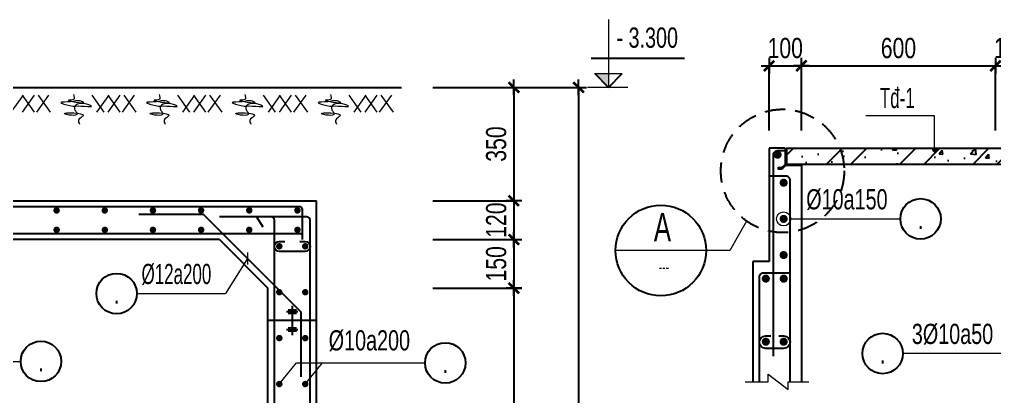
# Model space of a CAD drawing. Extents: x 1229855 to 1302267, y 1135177 to 1201195.
# Drawn here: x 1271960 to 1277989, y 1154655 to 1156984 of the extents above; entities that cross this region are included whole.
import ezdxf
from ezdxf.enums import TextEntityAlignment as Align

# ---------------------------------------------------------------- set-up
doc = ezdxf.new("R2010")
doc.units = 0
doc.header["$LTSCALE"] = 25
doc.header["$MEASUREMENT"] = 0
doc.header["$PDMODE"] = 98
doc.linetypes.add('HIDDEN', pattern=[0.375, 0.25, -0.125])
doc.layers.get('DEFPOINTS').update_dxf_attribs({"linetype": 'CONTINUOUS'})
for name, color, linetype in [('02.CDC.DIM', 1, 'CONTINUOUS'), ('CDC.02.DIM', 1, 'CONTINUOUS'), ('CDC.03.BORDER', 3, 'CONTINUOUS'), ('CDC.04.HIDDEN', 8, 'HIDDEN'), ('CDC.05.STEEL', 4, 'CONTINUOUS'), ('CDC.06.TEXT', 2, 'CONTINUOUS'), ('CDC.10.HATCH', 251, 'CONTINUOUS'), ('CDC.11.NOTE', 8, 'CONTINUOUS'), ('CDC.14.STEELNUM', 3, 'CONTINUOUS')]:
    doc.layers.add(name, color=color, linetype=linetype)
doc.layers.add('CDC_11.NOTE', color=8, linetype='CONTINUOUS', lineweight=18)
doc.layers.add('KCS_CHI', color=1, linetype='CONTINUOUS', lineweight=15)
doc.styles.add('1', font='arial.ttf', dxfattribs={"width": 0.75})
doc.styles.add('arial', font='arial.ttf', dxfattribs={"width": 0.65})
doc.styles.add('KCS_SMTEXT', font='arial.ttf', dxfattribs={"width": 0.7})
doc.styles.add('romans', font='arial.ttf', dxfattribs={"width": 0.65})
doc.linetypes.add('ZIGZAG', pattern='A,0.0001,-0.2,[131,ltypeshp.shx,S=0.2,R=0,X=-0.2,Y=0],-0.4,[131,ltypeshp.shx,S=0.2,R=180,X=0.2,Y=0],-0.2', length=0.8001)
doc.dimstyles.new('DX2', dxfattribs={"dimscale": 0.5, "dimtxt": 250, "dimasz": 0.8, "dimexe": 0, "dimexo": 0, "dimgap": 90, "dimtad": 1, "dimdec": 0, "dimzin": 13, "dimdsep": 46, "dimtxsty": '1', "dimblk1": 'CHEO', "dimblk2": 'CHEO', "dimsah": 1, "dimcen": 0, "dimclrd": 256, "dimclre": 256, "dimclrt": 2, "dimadec": 0, "dimazin": 0, "dimtfac": 1, "dimtdec": 0, "dimtix": 1, "dimtmove": 2, "dimatfit": 3, "dimldrblk": 'CHEO', "dimfxl": 1, "dimtolj": 1, "dimtzin": 13, "dimarcsym": 0})

# ---------------------------------------------------------------- blocks, each defined once
blk = doc.blocks.new('CHEO')
at = {"layer": '02.CDC.DIM'}
for points in [[(-121, 0), (121, 0)], [(0, 121), (0, -121)]]:
    blk.add_lwpolyline(points, dxfattribs=at)
at = {"layer": '02.CDC.DIM', "color": 2, "const_width": 40}
blk.add_lwpolyline([(80, 80), (-80, -81)], dxfattribs=at)
blk = doc.blocks.new('*D24')
at = {"layer": 'CDC.02.DIM', "lineweight": -2, "ltscale": 3, "transparency": 16777216}
for p, q in [((1274517.1, 1156564.7), (1275417.1, 1156564.7)), ((1275417.1, 1156564.3), (1275417.1, 1151825.1)), ((1274517.1, 1151824.7), (1275417.1, 1151824.7))]:
    blk.add_line(p, q, dxfattribs=at)
at = {"layer": 'DEFPOINTS', "color": 0, "ltscale": 3, "transparency": 16777216}
for p in [(1274517.1, 1156564.7), (1274517.1, 1151824.7), (1275417.1, 1151824.7)]:
    blk.add_point(p, dxfattribs=at)
at = {"layer": 'CDC.02.DIM', "lineweight": -2, "ltscale": 3, "transparency": 16777216, "xscale": 0.4, "yscale": 0.4, "zscale": 0.4}
for p, rotation in [((1275417.1, 1156564.7), 90), ((1275417.1, 1151824.7), 270)]:
    blk.add_blockref('CHEO', p, dxfattribs=dict(at, rotation=rotation))
at = {"layer": 'CDC.02.DIM', "color": 2, "ltscale": 3, "transparency": 16777216, "insert": (1275308.3, 1154194.7), "char_height": 125, "attachment_point": 5, "rotation": 90, "style": '1'}
blk.add_mtext('\\A1;2370', dxfattribs=at)
blk = doc.blocks.new('*D27')
at = {"layer": 'CDC.02.DIM', "lineweight": -2, "ltscale": 3, "transparency": 16777216}
for p, q in [((1274517.1, 1155864.7), (1275017.1, 1155864.7)), ((1275017.1, 1155865.1), (1275017.1, 1155865.5)), ((1275017.1, 1155864.7), (1275017.1, 1155624.7)), ((1274517.1, 1155624.7), (1275017.1, 1155624.7)), ((1275017.1, 1155624.3), (1275017.1, 1155623.9))]:
    blk.add_line(p, q, dxfattribs=at)
at = {"layer": 'DEFPOINTS', "color": 0, "ltscale": 3, "transparency": 16777216}
for p in [(1274517.1, 1155864.7), (1274517.1, 1155624.7), (1275017.1, 1155624.7)]:
    blk.add_point(p, dxfattribs=at)
at = {"layer": 'CDC.02.DIM', "lineweight": -2, "ltscale": 3, "transparency": 16777216, "xscale": 0.4, "yscale": 0.4, "zscale": 0.4}
for p, rotation in [((1275017.1, 1155864.7), 270), ((1275017.1, 1155624.7), 90)]:
    blk.add_blockref('CHEO', p, dxfattribs=dict(at, rotation=rotation))
at = {"layer": 'CDC.02.DIM', "color": 2, "ltscale": 3, "transparency": 16777216, "insert": (1274908.3, 1155744.7), "char_height": 125, "attachment_point": 5, "rotation": 90, "style": '1'}
blk.add_mtext('\\A1;120', dxfattribs=at)
blk = doc.blocks.new('*D28')
at = {"layer": 'CDC.02.DIM', "lineweight": -2, "ltscale": 3, "transparency": 16777216}
for p, q in [((1274716, 1155324.7), (1275017.1, 1155324.7)), ((1275017.1, 1155324.3), (1275017.1, 1153025.1)), ((1274716, 1153024.7), (1275017.1, 1153024.7))]:
    blk.add_line(p, q, dxfattribs=at)
at = {"layer": 'DEFPOINTS', "color": 0, "ltscale": 3, "transparency": 16777216}
for p in [(1274716, 1155324.7), (1274716, 1153024.7), (1275017.1, 1153024.7)]:
    blk.add_point(p, dxfattribs=at)
at = {"layer": 'CDC.02.DIM', "lineweight": -2, "ltscale": 3, "transparency": 16777216, "xscale": 0.4, "yscale": 0.4, "zscale": 0.4}
for p, rotation in [((1275017.1, 1155324.7), 90), ((1275017.1, 1153024.7), 270)]:
    blk.add_blockref('CHEO', p, dxfattribs=dict(at, rotation=rotation))
at = {"layer": 'CDC.02.DIM', "color": 2, "ltscale": 3, "transparency": 16777216, "insert": (1274908.3, 1154174.7), "char_height": 125, "attachment_point": 5, "rotation": 90, "style": '1'}
blk.add_mtext('\\A1;1150', dxfattribs=at)
blk = doc.blocks.new('*D29')
at = {"layer": 'CDC.02.DIM', "lineweight": -2, "ltscale": 3, "transparency": 16777216}
for p, q in [((1274517.1, 1155624.7), (1275017.1, 1155624.7)), ((1275017.1, 1155624.3), (1275017.1, 1155325.1)), ((1274517.1, 1155324.7), (1275017.1, 1155324.7))]:
    blk.add_line(p, q, dxfattribs=at)
at = {"layer": 'DEFPOINTS', "color": 0, "ltscale": 3, "transparency": 16777216}
for p in [(1274517.1, 1155624.7), (1274517.1, 1155324.7), (1275017.1, 1155324.7)]:
    blk.add_point(p, dxfattribs=at)
at = {"layer": 'CDC.02.DIM', "lineweight": -2, "ltscale": 3, "transparency": 16777216, "xscale": 0.4, "yscale": 0.4, "zscale": 0.4}
for p, rotation in [((1275017.1, 1155624.7), 90), ((1275017.1, 1155324.7), 270)]:
    blk.add_blockref('CHEO', p, dxfattribs=dict(at, rotation=rotation))
at = {"layer": 'CDC.02.DIM', "color": 2, "ltscale": 3, "transparency": 16777216, "insert": (1274908.3, 1155474.7), "char_height": 125, "attachment_point": 5, "rotation": 90, "style": '1'}
blk.add_mtext('\\A1;150', dxfattribs=at)
blk = doc.blocks.new('*D63')
at = {"layer": 'CDC.02.DIM', "lineweight": -2, "ltscale": 3, "transparency": 16777216}
for p, q in [((1274517.1, 1156564.7), (1275017.1, 1156564.7)), ((1275017.1, 1156564.3), (1275017.1, 1155865.1)), ((1274517.1, 1155864.7), (1275017.1, 1155864.7))]:
    blk.add_line(p, q, dxfattribs=at)
at = {"layer": 'DEFPOINTS', "color": 0, "ltscale": 3, "transparency": 16777216}
for p in [(1274517.1, 1156564.7), (1274517.1, 1155864.7), (1275017.1, 1155864.7)]:
    blk.add_point(p, dxfattribs=at)
at = {"layer": 'CDC.02.DIM', "lineweight": -2, "ltscale": 3, "transparency": 16777216, "xscale": 0.4, "yscale": 0.4, "zscale": 0.4}
for p, rotation in [((1275017.1, 1156564.7), 90), ((1275017.1, 1155864.7), 270)]:
    blk.add_blockref('CHEO', p, dxfattribs=dict(at, rotation=rotation))
at = {"layer": 'CDC.02.DIM', "color": 2, "ltscale": 3, "transparency": 16777216, "insert": (1274908.3, 1156214.7), "char_height": 125, "attachment_point": 5, "rotation": 90, "style": '1'}
blk.add_mtext('\\A1;350', dxfattribs=at)
blk = doc.blocks.new('*D140')
at = {"layer": 'CDC.02.DIM', "lineweight": -2, "ltscale": 3, "transparency": 16777216}
for p, q in [((1276795.1, 1156298.3), (1276795.1, 1156698.3)), ((1276795.5, 1156698.3), (1277994.7, 1156698.3)), ((1277995.1, 1156298.3), (1277995.1, 1156698.3))]:
    blk.add_line(p, q, dxfattribs=at)
at = {"layer": 'DEFPOINTS', "color": 0, "ltscale": 3, "transparency": 16777216}
for p in [(1277995.1, 1156698.3), (1276795.1, 1156298.3), (1277995.1, 1156298.3)]:
    blk.add_point(p, dxfattribs=at)
at = {"layer": 'CDC.02.DIM', "lineweight": -2, "ltscale": 3, "transparency": 16777216, "xscale": 0.4, "yscale": 0.4, "zscale": 0.4, "rotation": 180}
blk.add_blockref('CHEO', (1276795.1, 1156698.3), dxfattribs=at)
at = {"layer": 'CDC.02.DIM', "lineweight": -2, "ltscale": 3, "transparency": 16777216, "xscale": 0.4, "yscale": 0.4, "zscale": 0.4}
blk.add_blockref('CHEO', (1277995.1, 1156698.3), dxfattribs=at)
at = {"layer": 'CDC.02.DIM', "color": 2, "ltscale": 3, "transparency": 16777216, "insert": (1277395.1, 1156807.1), "char_height": 125, "attachment_point": 5, "style": '1'}
blk.add_mtext('\\A1;600', dxfattribs=at)
blk = doc.blocks.new('*D144')
at = {"layer": 'CDC.02.DIM', "lineweight": -2, "ltscale": 3, "transparency": 16777216}
for p, q in [((1276594.7, 1156698.3), (1276594.3, 1156698.3)), ((1276595.1, 1156298.3), (1276595.1, 1156698.3)), ((1276595.1, 1156698.3), (1276795.1, 1156698.3)), ((1276795.1, 1156298.3), (1276795.1, 1156698.3)), ((1276795.5, 1156698.3), (1276795.9, 1156698.3))]:
    blk.add_line(p, q, dxfattribs=at)
at = {"layer": 'DEFPOINTS', "color": 0, "ltscale": 3, "transparency": 16777216}
for p in [(1276795.1, 1156698.3), (1276595.1, 1156298.3), (1276795.1, 1156298.3)]:
    blk.add_point(p, dxfattribs=at)
at = {"layer": 'CDC.02.DIM', "lineweight": -2, "ltscale": 3, "transparency": 16777216, "xscale": 0.4, "yscale": 0.4, "zscale": 0.4}
blk.add_blockref('CHEO', (1276595.1, 1156698.3), dxfattribs=at)
at = {"layer": 'CDC.02.DIM', "lineweight": -2, "ltscale": 3, "transparency": 16777216, "xscale": 0.4, "yscale": 0.4, "zscale": 0.4, "rotation": 180}
blk.add_blockref('CHEO', (1276795.1, 1156698.3), dxfattribs=at)
at = {"layer": 'CDC.02.DIM', "color": 2, "ltscale": 3, "transparency": 16777216, "insert": (1276695.1, 1156807.1), "char_height": 125, "attachment_point": 5, "style": '1'}
blk.add_mtext('\\A1;100', dxfattribs=at)
blk = doc.blocks.new('*D145')
at = {"layer": 'CDC.02.DIM', "lineweight": -2, "ltscale": 3, "transparency": 16777216}
for p, q in [((1277994.7, 1156698.3), (1277994.3, 1156698.3)), ((1277995.1, 1156298.3), (1277995.1, 1156698.3)), ((1277995.1, 1156698.3), (1278195.1, 1156698.3)), ((1278195.1, 1156298.3), (1278195.1, 1156698.3)), ((1278195.5, 1156698.3), (1278195.9, 1156698.3))]:
    blk.add_line(p, q, dxfattribs=at)
at = {"layer": 'DEFPOINTS', "color": 0, "ltscale": 3, "transparency": 16777216}
for p in [(1278195.1, 1156698.3), (1277995.1, 1156298.3), (1278195.1, 1156298.3)]:
    blk.add_point(p, dxfattribs=at)
at = {"layer": 'CDC.02.DIM', "lineweight": -2, "ltscale": 3, "transparency": 16777216, "xscale": 0.4, "yscale": 0.4, "zscale": 0.4}
blk.add_blockref('CHEO', (1277995.1, 1156698.3), dxfattribs=at)
at = {"layer": 'CDC.02.DIM', "lineweight": -2, "ltscale": 3, "transparency": 16777216, "xscale": 0.4, "yscale": 0.4, "zscale": 0.4, "rotation": 180}
blk.add_blockref('CHEO', (1278195.1, 1156698.3), dxfattribs=at)
at = {"layer": 'CDC.02.DIM', "color": 2, "ltscale": 3, "transparency": 16777216, "insert": (1278095.1, 1156807.1), "char_height": 125, "attachment_point": 5, "style": '1'}
blk.add_mtext('\\A1;100', dxfattribs=at)
blk = doc.blocks.new('bang')
at = {"layer": 'CDC.11.NOTE', "ltscale": 3}
for points in [[(-25, 65), (25, 65)], [(0, 90), (0, -90)], [(-35, 55), (35, 55)], [(-25, 45), (25, 45)], [(-35, -55), (35, -55)], [(-25, -45), (25, -45)], [(-25, -65), (25, -65)]]:
    blk.add_lwpolyline(points, dxfattribs=at)
blk = doc.blocks.new('A$C61422F5F')
at = {"layer": 'CDC_11.NOTE', "ltscale": 3}
h = blk.add_hatch(dxfattribs=at)
h.set_pattern_fill('_USER', color=256, scale=20, angle=45, style=0, pattern_type=0)
h.set_pattern_definition([(45, (2070009.3, 342282.869), (-14.14213562, 14.14213562), [])])
edge = h.paths.add_edge_path()
edge.add_arc((48, 48), 28, 180, 270, ccw=False)
edge.add_line((20, 48), (20, 188))
edge.add_arc((8, 188), 12, 0, 90)
edge.add_line((8, 200), (0, 200))
edge.add_line((0, 200), (0, 0))
edge.add_line((0, 0), (200, 0))
edge.add_line((200, 0), (200, 8))
edge.add_arc((188, 8), 12, 0, 90)
edge.add_line((188, 20), (48, 20))
at = {"layer": 'CDC.05.STEEL', "ltscale": 3}
blk.add_lwpolyline([(0, 16), (-69, -48, -0.190141), (-103, -61), (-178, -61), (-178, -85), (-93, -85, 0.190141), (-59, -72), (18, 0)], format="xyb", dxfattribs=at)
blk.add_lwpolyline([(8, 200), (0, 200), (0, 0), (200, 0), (200, 8, 0.414214), (188, 20), (48, 20, -0.414214), (20, 48), (20, 188, 0.414214)], format="xyb", close=True, dxfattribs=at)

msp = doc.modelspace()

# ---------------------------------------------------------------- hatches: boundary and pattern name
at = {"layer": 'CDC.10.HATCH', "ltscale": 2}
h = msp.add_hatch(dxfattribs=at)
h.set_pattern_fill('BETONG', color=256, scale=40)
h.set_pattern_definition([(45, (1193568.28, 1296719.26), (-226.2742, 226.2742), []), (45, (1193718.28, 1296719.26), (-226.2742, 226.2742), []), (50, (1193568.28, 1296719.26), (286.90407, -25.10085), [30, -330]), (355, (1193568.28, 1296719.26), (-55.50053, 300.87685), [24, -264]), (100.4514, (1193592.2, 1296717.16), (231.40375, 275.7758), [25.4961, -280.45684]), (46.1842, (1193568.3, 1296799.26), (426.8964, -66.2076), [45, -495]), (96.6356, (1193603.86, 1296793.74), (373.8651, 389.6471), [38.2441, -420.6852]), (351.1842, (1193568.3, 1296799.26), (373.8648, 389.6474), [36, -396]), (21, (1193608.28, 1296779.26), (238.76282, -161.04756), [30, -330]), (326, (1193608.28, 1296779.26), (97.32613, 290.06), [24, -264]), (71.4514, (1193628.18, 1296765.84), (336.08905, 129.0122), [25.4961, -280.45684]), (37.5, (1193568.28, 1296719.26), (4.86394, 133.15754), [0, -260.8, 0, -268, 0, -265]), (7.5, (1193568.28, 1296719.26), (105.22781, 157.76468), [0, -152.8, 0, -254.8, 0, -101]), (327.5, (1193479.08, 1296719.26), (213.528974, -9.02195), [0, -100, 0, -312, 0, -414]), (317.5, (1193439.08, 1296719.26), (233.27447, 40.042), [0, -130, 0, -207.2, 0, -294])])
h.paths.add_polyline_path([(1276705.08, 1156188.62), (1276705.08, 1156088.62), (1278085.08, 1156088.62), (1278085.08, 1156188.62)])

# ---------------------------------------------------------------- linework, layer by layer
at = {"layer": 'CDC.03.BORDER'}
for p, q in [((1263347.76, 1156564.73), (1274322.32, 1156564.73)), ((1276695.08, 1156188.62), (1276595.08, 1156188.62)), ((1276595.08, 1156188.62), (1276595.08, 1155488.62)), ((1276695.08, 1156188.62), (1276695.08, 1156083.62)), ((1276695.08, 1156083.62), (1276795.08, 1156083.62)), ((1263996.44, 1155864.73), (1273797.28, 1155864.73)), ((1273797.28, 1152124.73), (1273797.28, 1155864.73)), ((1273196.86, 1155624.73), (1271296.86, 1155624.73)), ((1273196.86, 1155624.73), (1273496.86, 1155324.73)), ((1276495.08, 1155488.62), (1276495.08, 1154745.47)), ((1276595.08, 1155488.62), (1276495.08, 1155488.62)), ((1273496.86, 1152424.73), (1273496.86, 1155324.73))]:
    msp.add_line(p, q, dxfattribs=at)
at = {"layer": 'CDC.03.BORDER', "linetype": 'ZIGZAG', "ltscale": 2}
msp.add_line((1273797.28, 1155124.73), (1273497.28, 1155124.73), dxfattribs=at)
at = {"layer": 'CDC.03.BORDER'}
for points in [[(1278005.08, 1156188.62), (1278085.08, 1156188.62), (1278085.08, 1156128.62), (1278085.08, 1156128.62), (1278085.08, 1156088.62), (1276705.08, 1156088.62), (1276705.08, 1156128.62), (1276705.08, 1156128.62), (1276705.08, 1156188.62), (1278085.08, 1156188.62)], [(1276795.08, 1156083.62), (1276795.08, 1155208.62), (1276795.08, 1154745.47)]]:
    msp.add_lwpolyline(points, dxfattribs=at)
at = {"layer": 'CDC.04.HIDDEN', "ltscale": 20}
msp.add_circle((1276678.23, 1156048.47), 381.01, dxfattribs=at)
at = {"layer": 'CDC.05.STEEL'}
for p, q in [((1273426.42, 1155764.73), (1273465.5, 1155702.83)), ((1273707.28, 1155659.73), (1264086.44, 1155659.73))]:
    msp.add_line(p, q, dxfattribs=at)
for points in [[(1276623, 1154903.47), (1276623, 1156148.98, -0.4142136), (1276648, 1156173.98), (1276695.08, 1156173.98)], [(1276725.16, 1154745.47), (1276725.16, 1155990.98, 0.4142136), (1276700.16, 1156015.98), (1276595.08, 1156015.98)], [(1264086.44, 1155624.73), (1264086.44, 1155809.73, -0.4142136), (1264106.44, 1155829.73), (1273687.28, 1155829.73, -0.4142136), (1273707.28, 1155809.73), (1273707.28, 1155624.73)], [(1273396.86, 1151924.73), (1273737.28, 1151924.73, 0.4142136), (1273757.28, 1151944.73), (1273757.28, 1155744.73, 0.4142136), (1273737.28, 1155764.73), (1273196.86, 1155764.73)], [(1273196.86, 1151924.73), (1273516.86, 1151924.73, 0.4142136), (1273536.86, 1151944.73), (1273536.86, 1155744.73, 0.4142136), (1273516.86, 1155764.73)], [(1273693.59, 1155613.17), (1273726.44, 1155613.17, -1), (1273726.44, 1155551.47), (1273567.71, 1155551.47, -1), (1273567.71, 1155613.17), (1273600.56, 1155613.17)], [(1276535.16, 1154745.47), (1276535.16, 1155393.62, -0.4142136), (1276560.16, 1155418.62), (1276725.16, 1155418.62)], [(1276655.81, 1155029.64), (1276686.87, 1155029.64, -1), (1276686.87, 1154952.52), (1276573.99, 1154952.52, -1), (1276573.99, 1155029.64), (1276605.05, 1155029.64)]]:
    msp.add_lwpolyline(points, format="xyb", dxfattribs=at)
for points, const_width in [([(1276660.5, 1156148.98, -1), (1276635.5, 1156148.98, -1)], 25), ([(1276697.66, 1155975.67, -1), (1276672.66, 1155975.67, -1)], 25), ([(1272199.94, 1155804.73, -1), (1272179.94, 1155804.73, -1)], 20), ([(1272497.73, 1155804.73, -1), (1272477.73, 1155804.73, -1)], 20), ([(1272795.52, 1155804.73, -1), (1272775.52, 1155804.73, -1)], 20), ([(1273093.31, 1155804.73, -1), (1273073.31, 1155804.73, -1)], 20), ([(1273391.1, 1155804.73, -1), (1273371.1, 1155804.73, -1)], 20), ([(1273688.89, 1155804.73, -1), (1273668.89, 1155804.73, -1)], 20), ([(1276697.66, 1155752.3, -1), (1276672.66, 1155752.3, -1)], 25), ([(1272199.94, 1155684.73, -1), (1272179.94, 1155684.73, -1)], 20), ([(1272497.73, 1155684.73, -1), (1272477.73, 1155684.73, -1)], 20), ([(1272795.52, 1155684.73, -1), (1272775.52, 1155684.73, -1)], 20), ([(1273093.31, 1155684.73, -1), (1273073.31, 1155684.73, -1)], 20), ([(1273391.1, 1155684.73, -1), (1273371.1, 1155684.73, -1)], 20), ([(1273688.89, 1155684.73, -1), (1273668.89, 1155684.73, -1)], 20), ([(1273556.86, 1155582.94, 1), (1273576.86, 1155582.94, 1)], 20), ([(1273717.28, 1155582.94, 1), (1273737.28, 1155582.94, 1)], 20), ([(1276697.66, 1155528.93, -1), (1276672.66, 1155528.93, -1)], 25), ([(1276587.66, 1155383.16, -1), (1276562.66, 1155383.16, -1)], 25), ([(1276673.2, 1155383.16, 1), (1276698.2, 1155383.16, 1)], 25), ([(1273556.86, 1155299.25, 1), (1273576.86, 1155299.25, 1)], 20), ([(1273717.28, 1155299.25, 1), (1273737.28, 1155299.25, 1)], 20), ([(1273556.86, 1155015.57, 1), (1273576.86, 1155015.57, 1)], 20), ([(1273717.28, 1155015.57, 1), (1273737.28, 1155015.57, 1)], 20), ([(1276587.66, 1154993.24, -1), (1276562.66, 1154993.24, -1)], 25), ([(1276697.66, 1154993.24, -1), (1276672.66, 1154993.24, -1)], 25), ([(1273556.86, 1154731.88, 1), (1273576.86, 1154731.88, 1)], 20), ([(1273717.28, 1154731.88, 1), (1273737.28, 1154731.88, 1)], 20)]:
    msp.add_lwpolyline(points, format="xyb", close=True, dxfattribs=dict(at, const_width=const_width))
msp.add_lwpolyline([(1273701.28, 1154776.88), (1273701.28, 1155176.88), (1273098.43, 1155779.73), (1272698.43, 1155779.73)], dxfattribs=at)
at = {"layer": 'CDC.05.STEEL', "ltscale": 3}
msp.add_circle((1275925.89, 1155557), 280, dxfattribs=at)
at = {"layer": 'CDC.06.TEXT', "linetype": 'ByBlock'}
for p, q in [((1275495.05, 1156746.14), (1276073.02, 1156746.14)), ((1275601.86, 1156564.73), (1275517.01, 1156649.59)), ((1275601.86, 1156564.73), (1275686.71, 1156649.59))]:
    msp.add_line(p, q, dxfattribs=at)
at = {"layer": 'CDC.10.HATCH'}
msp.add_solid([(1275517.01, 1156649.59), (1275601.86, 1156564.73), (1275601.86, 1156649.59)], dxfattribs=at)
at = {"layer": 'CDC.14.STEELNUM'}
for centre in [(1277531.85, 1155752.3), (1272560.88, 1155290.89), (1277297.35, 1154920.68), (1272093, 1154872.02), (1274593, 1154862.38)]:
    msp.add_circle(centre, 125, dxfattribs=at)
at = {"layer": 'KCS_CHI'}
for p, q in [((1275601.86, 1156984.11), (1275601.86, 1156564.73)), ((1275517.01, 1156649.59), (1275686.71, 1156649.59)), ((1275721.07, 1156564.73), (1275472.12, 1156564.73)), ((1271983.12, 1156517.71), (1271907.78, 1156411.76)), ((1272051.61, 1156517.71), (1271976.27, 1156411.76)), ((1271976.27, 1156517.71), (1272051.61, 1156411.76)), ((1272140.64, 1156517.71), (1272065.3, 1156411.76)), ((1272075.58, 1156517.71), (1272150.92, 1156411.76)), ((1272407.27, 1156517.71), (1272482.61, 1156411.76)), ((1272512.89, 1156517.71), (1272437.55, 1156411.76)), ((1272581.38, 1156517.71), (1272506.04, 1156411.76)), ((1272506.04, 1156517.71), (1272581.38, 1156411.76)), ((1272670.42, 1156517.71), (1272595.08, 1156411.76)), ((1272605.35, 1156517.71), (1272680.69, 1156411.76)), ((1272937.04, 1156517.71), (1273012.38, 1156411.76)), ((1273042.66, 1156517.71), (1272967.32, 1156411.76)), ((1273111.15, 1156517.71), (1273035.81, 1156411.76)), ((1273035.81, 1156517.71), (1273111.15, 1156411.76)), ((1273200.19, 1156517.71), (1273124.85, 1156411.76)), ((1273135.12, 1156517.71), (1273210.46, 1156411.76)), ((1273466.81, 1156517.71), (1273542.15, 1156411.76)), ((1273572.43, 1156517.71), (1273497.09, 1156411.76)), ((1273640.92, 1156517.71), (1273565.58, 1156411.76)), ((1273565.58, 1156517.71), (1273640.92, 1156411.76)), ((1273729.96, 1156517.71), (1273654.62, 1156411.76)), ((1273664.89, 1156517.71), (1273740.23, 1156411.76)), ((1273996.58, 1156517.71), (1274071.92, 1156411.76)), ((1274102.21, 1156517.71), (1274026.87, 1156411.76)), ((1274170.69, 1156517.71), (1274095.36, 1156411.76)), ((1274095.36, 1156517.71), (1274170.69, 1156411.76)), ((1274259.73, 1156517.71), (1274184.39, 1156411.76)), ((1274194.67, 1156517.71), (1274270, 1156411.76)), ((1276728.72, 1155752.3), (1277406.85, 1155752.3)), ((1273370.49, 1155507.67), (1273234.01, 1155290.89)), ((1273370.49, 1155545.19), (1273370.49, 1155470.15)), ((1272685.88, 1155290.89), (1273234.01, 1155290.89)), ((1278285.3, 1154920.68), (1277422.35, 1154920.68)), ((1271180.7, 1154872.02), (1271968, 1154872.02)), ((1273566.86, 1154731.88), (1273672.87, 1154862.38)), ((1273672.87, 1154862.38), (1274468, 1154862.38)), ((1273727.28, 1154731.88), (1273833.3, 1154862.38))]:
    msp.add_line(p, q, dxfattribs=at)
at = {"layer": 'KCS_CHI', "ltscale": 2}
for points in [[(1277618.05, 1156175.74), (1277618.05, 1156389.07), (1277193.41, 1156389.07)], [(1276448.21, 1154745.47), (1276589.11, 1154745.47), (1276589.11, 1154792.34), (1276714.11, 1154698.59), (1276714.11, 1154745.47), (1276841.96, 1154745.47)]]:
    msp.add_lwpolyline(points, dxfattribs=at)
at = {"layer": 'KCS_CHI', "ltscale": 3}
msp.add_lwpolyline([(1276455.99, 1155738.99), (1276351.53, 1155557), (1275645.89, 1155557)], dxfattribs=at)
at = {"layer": 'KCS_CHI'}
msp.add_circle((1276685.16, 1155752.3), 43.57, dxfattribs=at)
for points in [[(1272293.56, 1156521.48), (1272295.95, 1156490.38), (1272262.39, 1156485.59), (1272358.28, 1156471.24), (1272334.31, 1156480.81), (1272276.78, 1156476.02), (1272216.85, 1156471.24), (1272271.98, 1156452.1), (1272341.5, 1156449.71), (1272406.22, 1156447.32), (1272307.94, 1156454.49), (1272300.75, 1156435.35), (1272307.94, 1156418.61), (1272317.53, 1156401.86), (1272238.42, 1156401.86), (1272353.48, 1156389.9), (1272324.72, 1156361.19), (1272331.91, 1156337.27)], [(1272823.33, 1156521.48), (1272825.72, 1156490.38), (1272792.16, 1156485.59), (1272888.05, 1156471.24), (1272864.08, 1156480.81), (1272806.55, 1156476.02), (1272746.62, 1156471.24), (1272801.75, 1156452.1), (1272871.27, 1156449.71), (1272935.99, 1156447.32), (1272837.71, 1156454.49), (1272830.52, 1156435.35), (1272837.71, 1156418.61), (1272847.3, 1156401.86), (1272768.19, 1156401.86), (1272883.26, 1156389.9), (1272854.49, 1156361.19), (1272861.68, 1156337.27)], [(1273353.1, 1156521.48), (1273355.5, 1156490.38), (1273321.94, 1156485.59), (1273417.82, 1156471.24), (1273393.85, 1156480.81), (1273336.32, 1156476.02), (1273276.39, 1156471.24), (1273331.52, 1156452.1), (1273401.04, 1156449.71), (1273465.76, 1156447.32), (1273367.48, 1156454.49), (1273360.29, 1156435.35), (1273367.48, 1156418.61), (1273377.07, 1156401.86), (1273297.97, 1156401.86), (1273413.03, 1156389.9), (1273384.26, 1156361.19), (1273391.45, 1156337.27)], [(1273882.87, 1156521.48), (1273885.27, 1156490.38), (1273851.71, 1156485.59), (1273947.59, 1156471.24), (1273923.62, 1156480.81), (1273866.09, 1156476.02), (1273806.16, 1156471.24), (1273861.3, 1156452.1), (1273930.81, 1156449.71), (1273995.54, 1156447.32), (1273897.25, 1156454.49), (1273890.06, 1156435.35), (1273897.25, 1156418.61), (1273906.84, 1156401.86), (1273827.74, 1156401.86), (1273942.8, 1156389.9), (1273914.03, 1156361.19), (1273921.23, 1156337.27)]]:
    msp.add_spline(points, degree=3, dxfattribs=at)

# ---------------------------------------------------------------- block references
at = {"layer": 'CDC.03.BORDER', "ltscale": 3, "xscale": 0.25, "yscale": 0.25, "zscale": 0.25}
msp.add_blockref('A$C61422F5F', (1276695.08, 1156083.62), dxfattribs=at)
at = {"layer": 'KCS_CHI'}
msp.add_blockref('bang', (1273647.28, 1155124.73), dxfattribs=at)

# ---------------------------------------------------------------- texts
at = {"layer": 'CDC.05.STEEL', "ltscale": 3, "width": 0.65}
for s, height, style, p in [('A', 175, 'arial', (1275936, 1155702)), ('---', 70, 'romans', (1275944.53, 1155454.95))]:
    msp.add_text(s, height=height, dxfattribs=dict(at, style=style)).set_placement(p, align=Align.MIDDLE_CENTER)
at = {"layer": 'CDC.06.TEXT', "style": 'KCS_SMTEXT', "width": 0.7}
msp.add_text('- 3.300', height=125, dxfattribs=at).set_placement((1275651.56, 1156872.14), align=Align.MIDDLE_LEFT)
at = {"layer": 'CDC.06.TEXT', "ltscale": 2, "style": 'KCS_SMTEXT', "width": 0.6}
msp.add_text('Tđ-1', height=125, dxfattribs=at).set_placement((1277280.21, 1156436.86))
at = {"layer": 'CDC.06.TEXT', "style": 'KCS_SMTEXT'}
for s, width, p in [('%%C10a150', 0.7, (1276824.92, 1155811.02)), ('%%C12a200', 0.6, (1272715.19, 1155349.61)), ('3%%C10a50', 0.7, (1277478.01, 1154979.4)), ('%%C10a200', 0.7, (1273872.3, 1154939.44))]:
    msp.add_text(s, height=125, dxfattribs=dict(at, width=width)).set_placement(p)
at = {"layer": 'CDC.14.STEELNUM', "style": 'KCS_SMTEXT', "width": 0.7}
for p in [(1277531.85, 1155752.3), (1272560.88, 1155290.89), (1277297.35, 1154920.68), (1272093, 1154872.02), (1274593, 1154862.38)]:
    msp.add_text('.', height=125, dxfattribs=at).set_placement(p, align=Align.MIDDLE)

# ---------------------------------------------------------------- dimensions: what is measured, and where the dimension line sits
at = {"layer": 'CDC.02.DIM', "ltscale": 3}
for p1, p2, picture, middle in [((1276595.08, 1156298.29), (1276795.08, 1156298.29), '*D144', (1276695.08, 1156807.11)), ((1276795.08, 1156298.29), (1277995.08, 1156298.29), '*D140', (1277395.08, 1156807.11)), ((1277995.08, 1156298.29), (1278195.08, 1156298.29), '*D145', (1278095.08, 1156807.11))]:
    dim = msp.add_aligned_dim(p1=p1, p2=p2, distance=400, dimstyle='DX2', override={"dimlfac": 0.5}, dxfattribs=at)
    dim.commit()
    dim.dimension.update_dxf_attribs({"geometry": picture, "text_midpoint": middle})
for base, p1, p2, picture, middle in [((1275417.12, 1151824.73), (1274517.12, 1156564.73), (1274517.12, 1151824.73), '*D24', (1275308.26, 1154194.73)), ((1275017.12, 1155864.73), (1274517.12, 1156564.73), (1274517.12, 1155864.73), '*D63', (1274908.26, 1156214.73)), ((1275017.12, 1155624.73), (1274517.12, 1155864.73), (1274517.12, 1155624.73), '*D27', (1274908.3, 1155744.73)), ((1275017.12, 1155324.73), (1274517.12, 1155624.73), (1274517.12, 1155324.73), '*D29', (1274908.3, 1155474.73)), ((1275017.12, 1153024.73), (1274716, 1155324.73), (1274716, 1153024.73), '*D28', (1274908.3, 1154174.73))]:
    dim = msp.add_linear_dim(base=base, p1=p1, p2=p2, angle=90, dimstyle='DX2', override={"dimlfac": 0.5}, dxfattribs=at)
    dim.commit()
    dim.dimension.update_dxf_attribs({"geometry": picture, "text_midpoint": middle})

doc.saveas('drawing.dxf')
